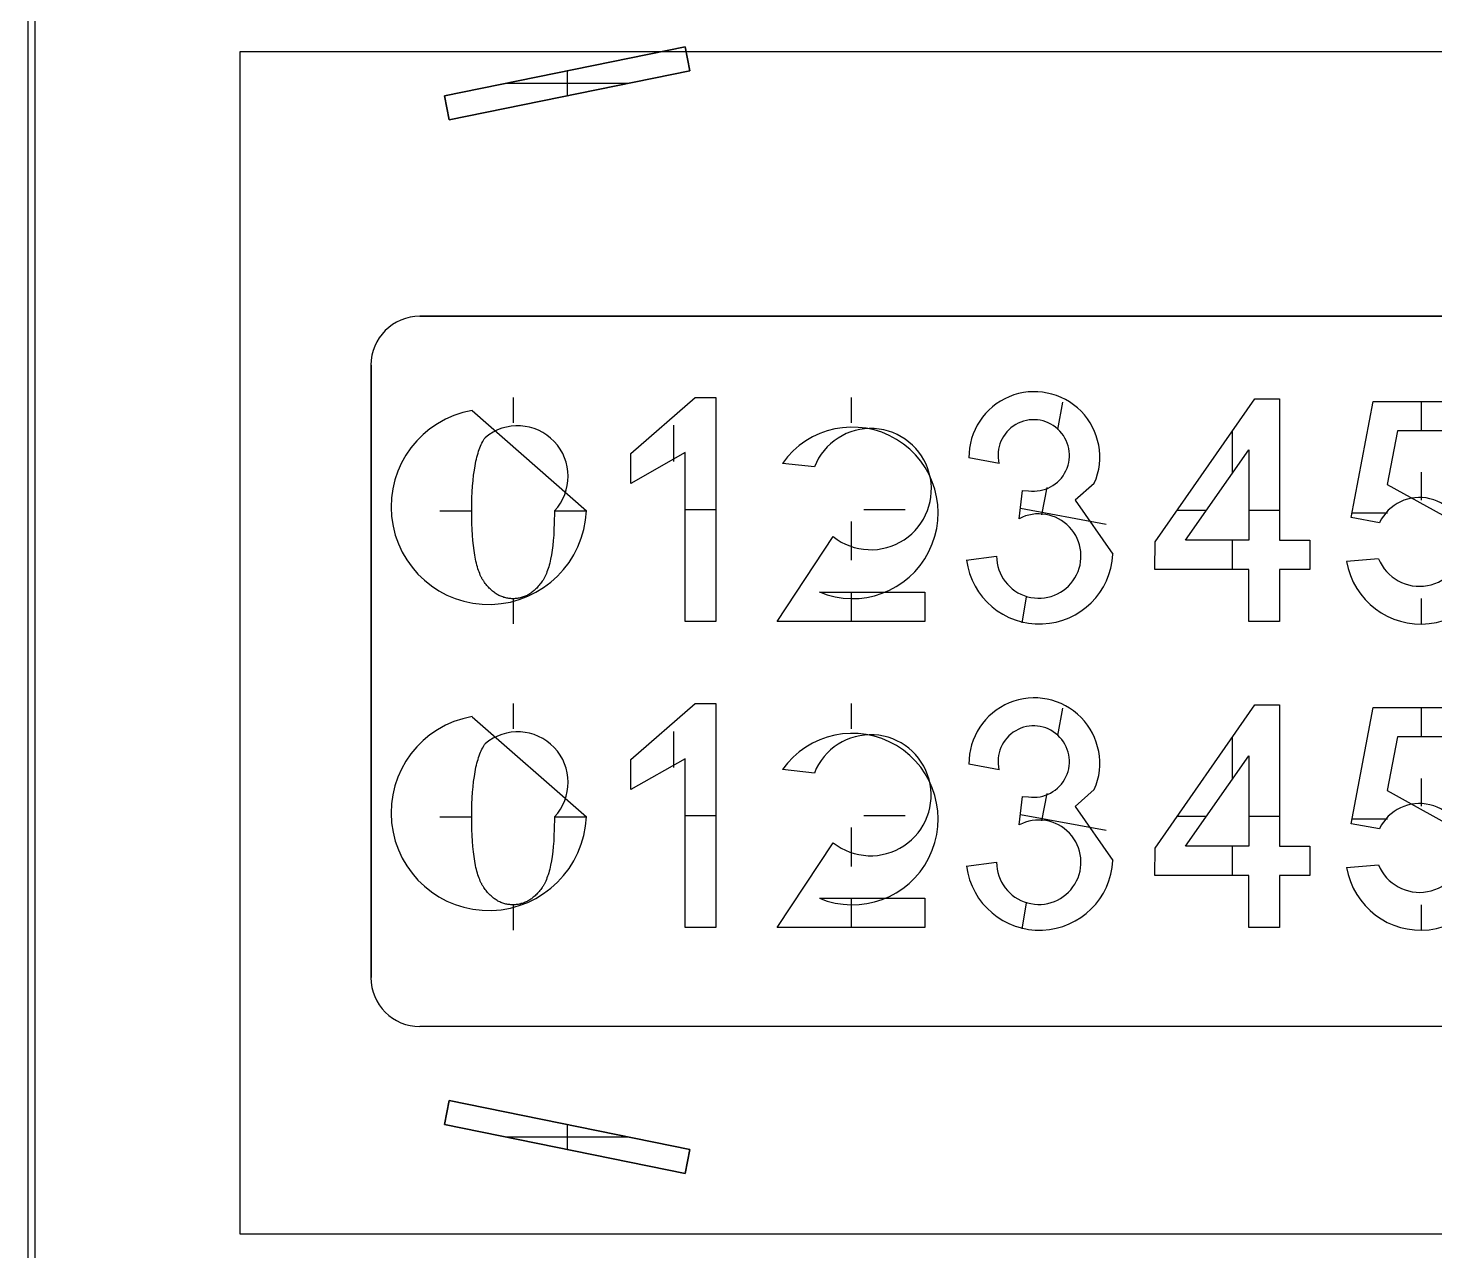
# Model space of a CAD drawing. Extents: x -0.02 to 3.17, y 0 to 2.28.
# Drawn here: x -0.019 to 1.112, y 0.772 to 1.754 of the extents above; entities that cross this region are included whole.
import ezdxf

# ---------------------------------------------------------------- set-up
doc = ezdxf.new("R2010")
doc.units = 0
doc.header["$LTSCALE"] = 0.03937
for name, color, linetype in [('LCDKEYPAD_SHIELD$1602', 3, 'CONTINUOUS'), ('LCDKEYPAD_SHIELD$1602$16X2', 9, 'CONTINUOUS'), ('LCDKEYPAD_SHIELD$BOARD', 178, 'CONTINUOUS')]:
    doc.layers.add(name, color=color, linetype=linetype)

msp = doc.modelspace()

# ---------------------------------------------------------------- linework, layer by layer
at = {"layer": 'LCDKEYPAD_SHIELD$1602'}
for p, q in [((-0.0191, 0.5778, 0.1636), (-0.0191, 1.9952, 0.1636)), ((-0.0191, 0.5778, 0.1006), (-0.0191, 1.9952, 0.1006))]:
    msp.add_line(p, q, dxfattribs=at)
at = {"layer": 'LCDKEYPAD_SHIELD$1602', "color": 0}
for p, q in [((2.9509, 1.7352, 0.1636), (0.1509, 1.7352, 0.1636)), ((0.1509, 1.7352, 0.1636), (0.1509, 1.7352, 0.4426)), ((2.9509, 1.7352, 0.4426), (0.1509, 1.7352, 0.4426)), ((0.1509, 1.7352, 0.1636), (0.1509, 0.7852, 0.1636)), ((0.1509, 1.7352, 0.4426), (0.1509, 0.7852, 0.4426)), ((0.3155, 1.6999, 0.012), (0.5089, 1.7393, 0.012)), ((0.5089, 1.7393, 0.1006), (0.3155, 1.6999, 0.1006)), ((0.3155, 1.6999, 0.012), (0.5089, 1.7393, 0.012)), ((0.3155, 1.6999, 0.0563), (0.5089, 1.7393, 0.0563)), ((0.5089, 1.7393, 0.012), (0.5128, 1.72, 0.012)), ((0.5089, 1.7393, 0.012), (0.5089, 1.7393, 0.1006)), ((0.5128, 1.72, 0.1006), (0.5089, 1.7393, 0.1006)), ((0.5089, 1.7393, 0.012), (0.5128, 1.72, 0.012)), ((0.5089, 1.7393, 0.0563), (0.5128, 1.72, 0.0563)), ((0.5089, 1.7393, 0.012), (0.5089, 1.7393, 0.1006)), ((0.5128, 1.72, 0.012), (0.3194, 1.6806, 0.012)), ((0.3194, 1.6806, 0.1006), (0.5128, 1.72, 0.1006)), ((0.5128, 1.72, 0.012), (0.3194, 1.6806, 0.012)), ((0.5128, 1.72, 0.0563), (0.3194, 1.6806, 0.0563)), ((0.4122, 1.7196, 0.012), (0.4122, 1.7196, 0.1006)), ((0.4142, 1.72, 0.012), (0.4142, 1.6999, 0.012)), ((0.5108, 1.7296, 0.012), (0.5108, 1.7296, 0.1006)), ((0.5128, 1.72, 0.012), (0.5128, 1.72, 0.1006)), ((0.5128, 1.72, 0.012), (0.5128, 1.72, 0.1006)), ((0.4635, 1.7099, 0.012), (0.3648, 1.7099, 0.012)), ((0.3194, 1.6806, 0.012), (0.3155, 1.6999, 0.012)), ((0.3155, 1.6999, 0.012), (0.3155, 1.6999, 0.1006)), ((0.3155, 1.6999, 0.1006), (0.3194, 1.6806, 0.1006)), ((0.3155, 1.6999, 0.012), (0.3155, 1.6999, 0.1006)), ((0.3194, 1.6806, 0.012), (0.3155, 1.6999, 0.012)), ((0.3194, 1.6806, 0.0563), (0.3155, 1.6999, 0.0563)), ((0.4161, 1.7003, 0.012), (0.4161, 1.7003, 0.1006)), ((0.3175, 1.6902, 0.012), (0.3175, 1.6902, 0.1006)), ((0.3194, 1.6806, 0.1006), (0.3194, 1.6806, 0.012)), ((0.3194, 1.6806, 0.1006), (0.3194, 1.6806, 0.012)), ((2.7958, 1.5227, 0.417), (0.2958, 1.5227, 0.417)), ((0.2958, 1.5227, 0.4426), (2.7958, 1.5227, 0.4426)), ((0.2958, 1.5227, 0.4426), (0.2958, 1.5227, 0.417)), ((0.2565, 1.4834, 0.417), (0.2565, 0.9912, 0.417)), ((0.2565, 0.9912, 0.4426), (0.2565, 1.4834, 0.4426)), ((0.2565, 1.4834, 0.4426), (0.2565, 1.4834, 0.417)), ((0.2565, 0.9912, 0.4426), (0.2565, 0.9912, 0.417)), ((2.7958, 0.9519, 0.417), (0.2958, 0.9519, 0.417)), ((0.2958, 0.9519, 0.417), (0.2958, 0.9519, 0.4426)), ((2.7958, 0.9519, 0.4426), (0.2958, 0.9519, 0.4426)), ((0.3155, 0.8731, 0.012), (0.3194, 0.8924, 0.012)), ((0.3194, 0.8924, 0.1006), (0.3155, 0.8731, 0.1006)), ((0.3155, 0.8731, 0.012), (0.3194, 0.8924, 0.012)), ((0.3155, 0.8731, 0.0563), (0.3194, 0.8924, 0.0563)), ((0.3175, 0.8828, 0.012), (0.3175, 0.8828, 0.1006)), ((0.3194, 0.8924, 0.012), (0.5128, 0.853, 0.012)), ((0.3194, 0.8924, 0.012), (0.3194, 0.8924, 0.1006)), ((0.5128, 0.853, 0.1006), (0.3194, 0.8924, 0.1006)), ((0.3194, 0.8924, 0.012), (0.5128, 0.853, 0.012)), ((0.3194, 0.8924, 0.0563), (0.5128, 0.853, 0.0563)), ((0.3194, 0.8924, 0.012), (0.3194, 0.8924, 0.1006)), ((0.5089, 0.8338, 0.012), (0.3155, 0.8731, 0.012)), ((0.3155, 0.8731, 0.012), (0.3155, 0.8731, 0.1006)), ((0.3155, 0.8731, 0.1006), (0.5089, 0.8338, 0.1006)), ((0.3155, 0.8731, 0.012), (0.3155, 0.8731, 0.1006)), ((0.5089, 0.8338, 0.012), (0.3155, 0.8731, 0.012)), ((0.5089, 0.8338, 0.0563), (0.3155, 0.8731, 0.0563)), ((0.4142, 0.8731, 0.012), (0.4142, 0.853, 0.012)), ((0.4161, 0.8727, 0.012), (0.4161, 0.8727, 0.1006)), ((0.3648, 0.8631, 0.012), (0.4635, 0.8631, 0.012)), ((0.4122, 0.8534, 0.012), (0.4122, 0.8534, 0.1006)), ((0.5128, 0.853, 0.012), (0.5089, 0.8338, 0.012)), ((0.5089, 0.8338, 0.1006), (0.5128, 0.853, 0.1006)), ((0.5128, 0.853, 0.012), (0.5089, 0.8338, 0.012)), ((0.5128, 0.853, 0.0563), (0.5089, 0.8338, 0.0563)), ((0.5128, 0.853, 0.012), (0.5128, 0.853, 0.1006)), ((0.5128, 0.853, 0.012), (0.5128, 0.853, 0.1006)), ((0.5108, 0.8434, 0.012), (0.5108, 0.8434, 0.1006)), ((0.5089, 0.8338, 0.1006), (0.5089, 0.8338, 0.012)), ((0.5089, 0.8338, 0.1006), (0.5089, 0.8338, 0.012)), ((0.1509, 0.7852, 0.1636), (2.9509, 0.7852, 0.1636)), ((0.1509, 0.7852, 0.4426), (2.9509, 0.7852, 0.4426)), ((0.1509, 0.7852, 0.1636), (0.1509, 0.7852, 0.4426))]:
    msp.add_line(p, q, dxfattribs=at)
at = {"layer": 'LCDKEYPAD_SHIELD$1602', "color": 5}
for p, q in [((2.7958, 1.5227, 0.417), (0.2958, 1.5227, 0.417)), ((0.2565, 1.4834, 0.417), (0.2565, 0.9912, 0.417)), ((2.7958, 0.9519, 0.417), (0.2958, 0.9519, 0.417))]:
    msp.add_line(p, q, dxfattribs=at)
for centre, start, end in [((0.2958, 1.4834, 0.417), 90, 180), ((0.2958, 0.9912, 0.417), 180, 270)]:
    msp.add_arc(centre, 0.0394, start, end, dxfattribs=at)
at = {"layer": 'LCDKEYPAD_SHIELD$1602', "color": 0}
for centre, start, end in [((0.2958, 1.4834, 0.417), 90, 180), ((0.2958, 1.4834, 0.4426), 90, 180), ((0.2958, 0.9912, 0.417), 180, 270), ((0.2958, 0.9912, 0.4426), 180, 270)]:
    msp.add_arc(centre, 0.0394, start, end, dxfattribs=at)
at = {"layer": 'LCDKEYPAD_SHIELD$1602$16X2'}
for p, q in [((0.3707, 1.4575, 0.4182), (0.3707, 1.4371, 0.4182)), ((0.4654, 1.4125, 0.4182), (0.517, 1.4575, 0.4182)), ((0.517, 1.4575, 0.4182), (0.5335, 1.4575, 0.4182)), ((0.5335, 1.4575, 0.4182), (0.5335, 1.2775, 0.4182)), ((0.6423, 1.4575, 0.4182), (0.6423, 1.4371, 0.4182)), ((0.8084, 1.4317, 0.4182), (0.8125, 1.4538, 0.4182)), ((0.8866, 1.3414, 0.4182), (0.9669, 1.4564, 0.4182)), ((0.9669, 1.4564, 0.4182), (0.9867, 1.4564, 0.4182)), ((0.9867, 1.4564, 0.4182), (0.9867, 1.3429, 0.4182)), ((1.0443, 1.3609, 0.4182), (1.0618, 1.4543, 0.4182)), ((1.0618, 1.4543, 0.4182), (1.1519, 1.4543, 0.4182)), ((1.1005, 1.4543, 0.4182), (1.1005, 1.4307, 0.4182)), ((0.3377, 1.447, 0.4182), (0.4296, 1.3664, 0.4182)), ((0.4995, 1.4351, 0.4182), (0.4995, 1.406, 0.4182)), ((0.9487, 1.4303, 0.4182), (0.9487, 1.3963, 0.4182)), ((1.0814, 1.4307, 0.4182), (1.0733, 1.3875, 0.4182)), ((1.1519, 1.4307, 0.4182), (1.0814, 1.4307, 0.4182)), ((0.9112, 1.3429, 0.4182), (0.9621, 1.4154, 0.4182)), ((0.9621, 1.4154, 0.4182), (0.9621, 1.3429, 0.4182)), ((0.5089, 1.4131, 0.4182), (0.4654, 1.3883, 0.4182)), ((0.4654, 1.3883, 0.4182), (0.4654, 1.4125, 0.4182)), ((0.5089, 1.2775, 0.4182), (0.5089, 1.4131, 0.4182)), ((0.6128, 1.4017, 0.4182), (0.5871, 1.4044, 0.4182)), ((0.7612, 1.4044, 0.4182), (0.737, 1.4089, 0.4182)), ((1.1005, 1.3974, 0.4182), (1.1005, 1.375, 0.4182)), ((0.7774, 1.36, 0.4182), (0.7802, 1.3827, 0.4182)), ((0.7802, 1.3827, 0.4182), (0.785, 1.3825, 0.4182)), ((0.7957, 1.3632, 0.4182), (0.7998, 1.3852, 0.4182)), ((0.8378, 1.3884, 0.4182), (0.8225, 1.3748, 0.4182)), ((1.0733, 1.3875, 0.4182), (1.1603, 1.3393, 0.4182)), ((0.8472, 1.3554, 0.4182), (0.7784, 1.3681, 0.4182)), ((0.8225, 1.3748, 0.4182), (0.8528, 1.3315, 0.4182)), ((0.3117, 1.3664, 0.4182), (0.3374, 1.3664, 0.4182)), ((0.4039, 1.3664, 0.4182), (0.4296, 1.3664, 0.4182)), ((0.5089, 1.3675, 0.4182), (0.5335, 1.3675, 0.4182)), ((0.6423, 1.3579, 0.4182), (0.6423, 1.3266, 0.4182)), ((0.6526, 1.3675, 0.4182), (0.6857, 1.3675, 0.4182)), ((0.9045, 1.367, 0.4182), (0.9281, 1.367, 0.4182)), ((0.9621, 1.367, 0.4182), (0.9867, 1.367, 0.4182)), ((1.067, 1.3568, 0.4182), (1.0443, 1.3609, 0.4182)), ((1.0451, 1.3648, 0.4182), (1.0735, 1.3648, 0.4182)), ((0.8865, 1.3193, 0.4182), (0.8866, 1.3414, 0.4182)), ((0.9621, 1.3429, 0.4182), (0.9112, 1.3429, 0.4182)), ((0.9487, 1.3429, 0.4182), (0.9487, 1.3193, 0.4182)), ((0.9867, 1.3429, 0.4182), (1.0109, 1.3429, 0.4182)), ((1.0109, 1.3429, 0.4182), (1.0109, 1.3193, 0.4182)), ((0.7349, 1.3268, 0.4182), (0.7592, 1.33, 0.4182)), ((1.0406, 1.3258, 0.4182), (1.0662, 1.3279, 0.4182)), ((0.9621, 1.3193, 0.4182), (0.8865, 1.3193, 0.4182)), ((0.9621, 1.2775, 0.4182), (0.9621, 1.3193, 0.4182)), ((1.0109, 1.3193, 0.4182), (0.9867, 1.3193, 0.4182)), ((0.9867, 1.3193, 0.4182), (0.9867, 1.2775, 0.4182)), ((0.6168, 1.3011, 0.4182), (0.7017, 1.3011, 0.4182)), ((0.6423, 1.3011, 0.4182), (0.6423, 1.2775, 0.4182)), ((0.7017, 1.3011, 0.4182), (0.7017, 1.2775, 0.4182)), ((0.3707, 1.2957, 0.4182), (0.3707, 1.2754, 0.4182)), ((0.7797, 1.2764, 0.4182), (0.7834, 1.2969, 0.4182)), ((1.1005, 1.2958, 0.4182), (1.1005, 1.2754, 0.4182)), ((0.5335, 1.2775, 0.4182), (0.5089, 1.2775, 0.4182)), ((0.7017, 1.2775, 0.4182), (0.5828, 1.2775, 0.4182)), ((0.9867, 1.2775, 0.4182), (0.9621, 1.2775, 0.4182)), ((0.3707, 1.2115, 0.4182), (0.3707, 1.1911, 0.4182)), ((0.4654, 1.1665, 0.4182), (0.517, 1.2115, 0.4182)), ((0.517, 1.2115, 0.4182), (0.5335, 1.2115, 0.4182)), ((0.5335, 1.2115, 0.4182), (0.5335, 1.0315, 0.4182)), ((0.6423, 1.2114, 0.4182), (0.6423, 1.191, 0.4182)), ((0.8866, 1.0953, 0.4182), (0.9669, 1.2104, 0.4182)), ((0.9669, 1.2104, 0.4182), (0.9867, 1.2104, 0.4182)), ((0.9867, 1.2104, 0.4182), (0.9867, 1.0968, 0.4182)), ((0.3377, 1.2009, 0.4182), (0.4296, 1.1204, 0.4182)), ((0.8084, 1.1857, 0.4182), (0.8125, 1.2078, 0.4182)), ((1.0443, 1.1148, 0.4182), (1.0618, 1.2082, 0.4182)), ((1.0618, 1.2082, 0.4182), (1.1519, 1.2082, 0.4182)), ((1.1005, 1.2082, 0.4182), (1.1005, 1.1847, 0.4182)), ((0.4995, 1.1891, 0.4182), (0.4995, 1.16, 0.4182)), ((0.9487, 1.1843, 0.4182), (0.9487, 1.1503, 0.4182)), ((1.0814, 1.1847, 0.4182), (1.0733, 1.1415, 0.4182)), ((1.1519, 1.1847, 0.4182), (1.0814, 1.1847, 0.4182)), ((0.5089, 1.1671, 0.4182), (0.4654, 1.1423, 0.4182)), ((0.4654, 1.1423, 0.4182), (0.4654, 1.1665, 0.4182)), ((0.5089, 1.0315, 0.4182), (0.5089, 1.1671, 0.4182)), ((0.9112, 1.0968, 0.4182), (0.9621, 1.1693, 0.4182)), ((0.9621, 1.1693, 0.4182), (0.9621, 1.0968, 0.4182)), ((0.6128, 1.1556, 0.4182), (0.5871, 1.1584, 0.4182)), ((0.7612, 1.1583, 0.4182), (0.737, 1.1628, 0.4182)), ((0.8378, 1.1424, 0.4182), (0.8225, 1.1288, 0.4182)), ((1.1005, 1.1513, 0.4182), (1.1005, 1.1289, 0.4182)), ((0.7774, 1.114, 0.4182), (0.7802, 1.1366, 0.4182)), ((0.7802, 1.1366, 0.4182), (0.785, 1.1365, 0.4182)), ((0.7957, 1.1171, 0.4182), (0.7998, 1.1391, 0.4182)), ((1.0733, 1.1415, 0.4182), (1.1603, 1.0932, 0.4182)), ((0.3117, 1.1204, 0.4182), (0.3374, 1.1204, 0.4182)), ((0.4039, 1.1204, 0.4182), (0.4296, 1.1204, 0.4182)), ((0.5089, 1.1215, 0.4182), (0.5335, 1.1215, 0.4182)), ((0.6526, 1.1215, 0.4182), (0.6857, 1.1215, 0.4182)), ((0.8472, 1.1093, 0.4182), (0.7784, 1.1221, 0.4182)), ((0.8225, 1.1288, 0.4182), (0.8528, 1.0854, 0.4182)), ((0.9045, 1.1209, 0.4182), (0.9281, 1.1209, 0.4182)), ((0.9621, 1.1209, 0.4182), (0.9867, 1.1209, 0.4182)), ((0.6423, 1.1118, 0.4182), (0.6423, 1.0806, 0.4182)), ((1.067, 1.1107, 0.4182), (1.0443, 1.1148, 0.4182)), ((1.0451, 1.1188, 0.4182), (1.0735, 1.1188, 0.4182)), ((0.9621, 1.0968, 0.4182), (0.9112, 1.0968, 0.4182)), ((0.9487, 1.0968, 0.4182), (0.9487, 1.0732, 0.4182)), ((0.9867, 1.0968, 0.4182), (1.0109, 1.0968, 0.4182)), ((1.0109, 1.0968, 0.4182), (1.0109, 1.0732, 0.4182)), ((0.8865, 1.0732, 0.4182), (0.8866, 1.0953, 0.4182)), ((0.7349, 1.0807, 0.4182), (0.7592, 1.0839, 0.4182)), ((1.0406, 1.0797, 0.4182), (1.0662, 1.0818, 0.4182)), ((0.9621, 1.0732, 0.4182), (0.8865, 1.0732, 0.4182)), ((0.9621, 1.0315, 0.4182), (0.9621, 1.0732, 0.4182)), ((1.0109, 1.0732, 0.4182), (0.9867, 1.0732, 0.4182)), ((0.9867, 1.0732, 0.4182), (0.9867, 1.0315, 0.4182)), ((0.6168, 1.055, 0.4182), (0.7017, 1.055, 0.4182)), ((0.6423, 1.055, 0.4182), (0.6423, 1.0315, 0.4182)), ((0.7017, 1.055, 0.4182), (0.7017, 1.0315, 0.4182)), ((0.3707, 1.0497, 0.4182), (0.3707, 1.0293, 0.4182)), ((0.7797, 1.0304, 0.4182), (0.7834, 1.0509, 0.4182)), ((1.1005, 1.0497, 0.4182), (1.1005, 1.0293, 0.4182)), ((0.5335, 1.0315, 0.4182), (0.5089, 1.0315, 0.4182)), ((0.7017, 1.0315, 0.4182), (0.5828, 1.0315, 0.4182)), ((0.9867, 1.0315, 0.4182), (0.9621, 1.0315, 0.4182))]:
    msp.add_line(p, q, dxfattribs=at)
for points in [[(0.4039, 1.3664), (0.4037, 1.3562), (0.4035, 1.3515), (0.4033, 1.3469), (0.4029, 1.3426), (0.4025, 1.3385), (0.402, 1.3346), (0.4014, 1.331), (0.4008, 1.3276), (0.4004, 1.3259), (0.4001, 1.3243), (0.3997, 1.3228), (0.3993, 1.3214), (0.3988, 1.32), (0.3984, 1.3186), (0.3979, 1.3173), (0.3974, 1.3161), (0.3969, 1.3149), (0.3964, 1.3138), (0.3961, 1.3132), (0.3958, 1.3127), (0.3956, 1.3122), (0.3953, 1.3117), (0.395, 1.3112), (0.3947, 1.3107), (0.3944, 1.3102), (0.3941, 1.3098), (0.3935, 1.3089), (0.3929, 1.3081), (0.3922, 1.3073), (0.3916, 1.3065), (0.3909, 1.3057), (0.3903, 1.305), (0.3896, 1.3043), (0.389, 1.3036), (0.3883, 1.303), (0.3876, 1.3024), (0.3869, 1.3018), (0.3862, 1.3012), (0.3855, 1.3007), (0.3848, 1.3002), (0.3841, 1.2997), (0.3833, 1.2992), (0.3826, 1.2988), (0.3819, 1.2984), (0.3811, 1.298), (0.3803, 1.2977), (0.3796, 1.2974), (0.3788, 1.2971), (0.378, 1.2968), (0.3772, 1.2966), (0.3764, 1.2964), (0.3756, 1.2962), (0.3748, 1.2961), (0.374, 1.2959), (0.3731, 1.2958), (0.3723, 1.2958), (0.3714, 1.2957), (0.3706, 1.2957), (0.3697, 1.2957), (0.3689, 1.2958), (0.368, 1.2958), (0.3672, 1.2959), (0.3664, 1.2961), (0.3655, 1.2962), (0.3647, 1.2964), (0.3639, 1.2966), (0.3631, 1.2968), (0.3623, 1.2971), (0.3616, 1.2974), (0.3608, 1.2977), (0.36, 1.298), (0.3593, 1.2984), (0.3585, 1.2988), (0.3578, 1.2992), (0.3571, 1.2997), (0.3563, 1.3001), (0.3556, 1.3006), (0.3549, 1.3012), (0.3542, 1.3017), (0.3535, 1.3023), (0.3529, 1.3029), (0.3522, 1.3036), (0.3515, 1.3042), (0.3509, 1.3049), (0.3502, 1.3057), (0.3496, 1.3064), (0.3489, 1.3072), (0.3483, 1.308), (0.3477, 1.3088), (0.3471, 1.3097), (0.3468, 1.3101), (0.3465, 1.3106), (0.3462, 1.311), (0.3459, 1.3115), (0.3456, 1.312), (0.3454, 1.3125), (0.3451, 1.3131), (0.3448, 1.3136), (0.3443, 1.3147), (0.3438, 1.3159), (0.3433, 1.3172), (0.3429, 1.3185), (0.3424, 1.3198), (0.342, 1.3212), (0.3416, 1.3227), (0.3412, 1.3242), (0.3408, 1.3258), (0.3405, 1.3274), (0.3399, 1.3308), (0.3393, 1.3345), (0.3388, 1.3384), (0.3384, 1.3425), (0.338, 1.3468), (0.3378, 1.3514), (0.3376, 1.3562), (0.3374, 1.3664), (0.3376, 1.3768), (0.3378, 1.3816), (0.3381, 1.3862), (0.3385, 1.3907), (0.3389, 1.3949), (0.3395, 1.3989), (0.3401, 1.4026), (0.3408, 1.4062), (0.3412, 1.4079), (0.3416, 1.4095), (0.342, 1.4111), (0.3425, 1.4127), (0.3429, 1.4142), (0.3434, 1.4156), (0.3439, 1.417), (0.3445, 1.4183), (0.345, 1.4196), (0.3456, 1.4208), (0.3462, 1.422), (0.3468, 1.4231), (0.3471, 1.4236), (0.3474, 1.4241), (0.3478, 1.4246), (0.3481, 1.4251)], [(0.4039, 1.1204), (0.4037, 1.1102), (0.4035, 1.1054), (0.4033, 1.1009), (0.4029, 1.0966), (0.4025, 1.0925), (0.402, 1.0886), (0.4014, 1.0849), (0.4008, 1.0815), (0.4004, 1.0799), (0.4001, 1.0783), (0.3997, 1.0768), (0.3993, 1.0753), (0.3988, 1.0739), (0.3984, 1.0726), (0.3979, 1.0713), (0.3974, 1.07), (0.3969, 1.0688), (0.3964, 1.0677), (0.3961, 1.0672), (0.3958, 1.0666), (0.3956, 1.0661), (0.3953, 1.0656), (0.395, 1.0651), (0.3947, 1.0647), (0.3944, 1.0642), (0.3941, 1.0637), (0.3935, 1.0629), (0.3929, 1.062), (0.3922, 1.0612), (0.3916, 1.0604), (0.3909, 1.0597), (0.3903, 1.059), (0.3896, 1.0583), (0.389, 1.0576), (0.3883, 1.0569), (0.3876, 1.0563), (0.3869, 1.0557), (0.3862, 1.0552), (0.3855, 1.0546), (0.3848, 1.0541), (0.3841, 1.0536), (0.3833, 1.0532), (0.3826, 1.0528), (0.3819, 1.0524), (0.3811, 1.052), (0.3803, 1.0517), (0.3796, 1.0513), (0.3788, 1.051), (0.378, 1.0508), (0.3772, 1.0506), (0.3764, 1.0503), (0.3756, 1.0502), (0.3748, 1.05), (0.374, 1.0499), (0.3731, 1.0498), (0.3723, 1.0497), (0.3714, 1.0497), (0.3706, 1.0497), (0.3697, 1.0497), (0.3689, 1.0497), (0.368, 1.0498), (0.3672, 1.0499), (0.3664, 1.05), (0.3655, 1.0502), (0.3647, 1.0503), (0.3639, 1.0505), (0.3631, 1.0508), (0.3623, 1.051), (0.3616, 1.0513), (0.3608, 1.0516), (0.36, 1.052), (0.3593, 1.0523), (0.3585, 1.0527), (0.3578, 1.0532), (0.3571, 1.0536), (0.3563, 1.0541), (0.3556, 1.0546), (0.3549, 1.0551), (0.3542, 1.0557), (0.3535, 1.0563), (0.3529, 1.0569), (0.3522, 1.0575), (0.3515, 1.0582), (0.3509, 1.0589), (0.3502, 1.0596), (0.3496, 1.0604), (0.3489, 1.0611), (0.3483, 1.0619), (0.3477, 1.0628), (0.3471, 1.0636), (0.3468, 1.0641), (0.3465, 1.0645), (0.3462, 1.065), (0.3459, 1.0655), (0.3456, 1.066), (0.3454, 1.0665), (0.3451, 1.067), (0.3448, 1.0676), (0.3443, 1.0687), (0.3438, 1.0699), (0.3433, 1.0711), (0.3429, 1.0724), (0.3424, 1.0738), (0.342, 1.0752), (0.3416, 1.0766), (0.3412, 1.0781), (0.3408, 1.0797), (0.3405, 1.0814), (0.3399, 1.0848), (0.3393, 1.0885), (0.3388, 1.0923), (0.3384, 1.0965), (0.338, 1.1008), (0.3378, 1.1053), (0.3376, 1.1101), (0.3374, 1.1204), (0.3376, 1.1307), (0.3378, 1.1356), (0.3381, 1.1402), (0.3385, 1.1446), (0.3389, 1.1488), (0.3395, 1.1528), (0.3401, 1.1566), (0.3408, 1.1602), (0.3412, 1.1619), (0.3416, 1.1635), (0.342, 1.1651), (0.3425, 1.1666), (0.3429, 1.1681), (0.3434, 1.1695), (0.3439, 1.1709), (0.3445, 1.1723), (0.345, 1.1735), (0.3456, 1.1747), (0.3462, 1.1759), (0.3468, 1.177), (0.3471, 1.1776), (0.3474, 1.1781), (0.3478, 1.1786), (0.3481, 1.1791)]]:
    msp.add_lwpolyline(points, dxfattribs=at)
for points in [[(0.5828, 1.2775), (0.6279, 1.3456, 3.023264), (0.6128, 1.4017)], [(0.5828, 1.0315), (0.6279, 1.0996, 3.023264), (0.6128, 1.1556)]]:
    msp.add_lwpolyline(points, format="xyb", dxfattribs=at)
for centre, radius, start, end in [((0.7896, 1.4095, 0.4182), 0.0526, 336.4389, 180.6668), ((0.3511, 1.3696, 0.4182), 0.0785, 99.8582, 357.6843), ((0.7891, 1.4109, 0.4182), 0.0287, 261.7201, 193.1496), ((0.3743, 1.3941, 0.4182), 0.0406, 316.8987, 130.1688), ((0.6434, 1.3647, 0.4182), 0.0689, 247.339, 144.7576), ((1.0992, 1.3414, 0.4182), 0.0357, 202.3221, 154.4293), ((0.7932, 1.33, 0.4182), 0.0339, 180.0104, 117.7526), ((1.1001, 1.3356, 0.4182), 0.0603, 189.4217, 3.4769), ((0.7937, 1.3346, 0.4182), 0.0592, 187.5477, 356.9913), ((0.7896, 1.1634, 0.4182), 0.0526, 336.4389, 180.6668), ((0.3511, 1.1236, 0.4182), 0.0785, 99.8582, 357.6843), ((0.3743, 1.1481, 0.4182), 0.0406, 316.8987, 130.1688), ((0.6434, 1.1186, 0.4182), 0.0689, 247.339, 144.7576), ((0.7891, 1.1648, 0.4182), 0.0287, 261.7201, 193.1496), ((1.0992, 1.0954, 0.4182), 0.0357, 202.3221, 154.4293), ((0.7932, 1.0839, 0.4182), 0.0339, 180.0104, 117.7526), ((1.1001, 1.0896, 0.4182), 0.0603, 189.4217, 3.4769), ((0.7937, 1.0885, 0.4182), 0.0592, 187.5477, 356.9913)]:
    msp.add_arc(centre, radius, start, end, dxfattribs=at)
at = {"layer": 'LCDKEYPAD_SHIELD$BOARD'}
for p, q in [((-0.0135, 0), (-0.0135, 2.278)), ((-0.0135, 0, -0.06), (-0.0135, 2.278, -0.06))]:
    msp.add_line(p, q, dxfattribs=at)

doc.saveas('drawing.dxf')
